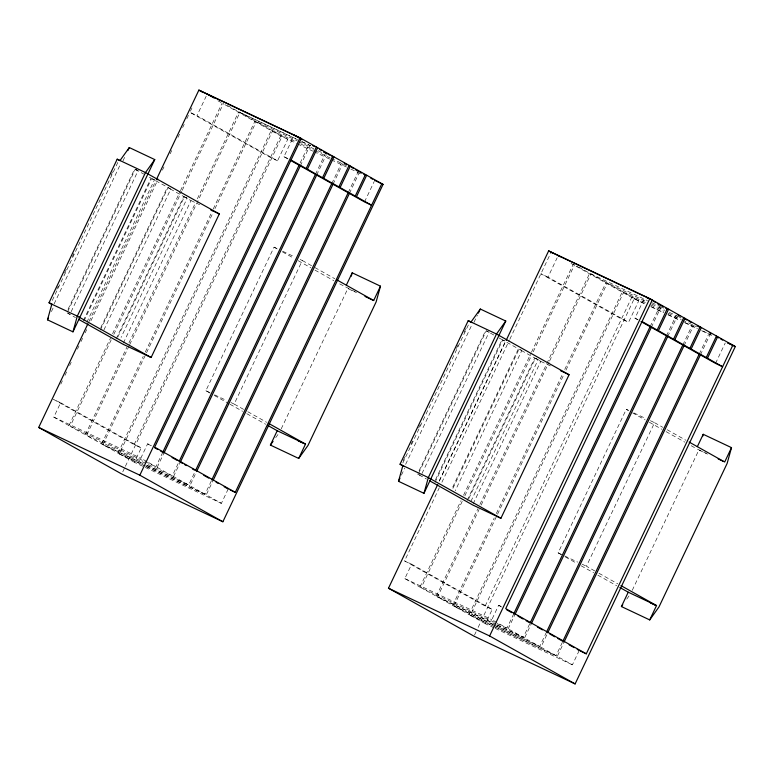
<?xml version="1.0" encoding="UTF-8"?>
<svg xmlns="http://www.w3.org/2000/svg" width="774" height="774" viewBox="0 0 774 774"><rect width="100%" height="100%" fill="white"/><g stroke="black" fill="none" stroke-linecap="round" stroke-linejoin="round"><path stroke-width="0.58" stroke-dasharray="3.87 2.9" d="M56.85 289.234L58.398 285.974M64.59 272.922L66.138 269.662M72.34 256.61L73.888 253.34M111.069 175.04L112.617 171.78M52.293 300.457L118.393 161.253M54.093 303.959L120.705 163.672M51.394 311.622L53.832 306.494M122.969 160.886L125.398 155.758M68.044 309.281L134.657 168.993L138.101 170.677L70.976 312.048M67.628 311.796L135.276 169.342L138.101 170.677M83.379 320.63L151.017 178.165L148.918 176.994M83.989 320.968L151.636 178.513L170.822 189.02L103.184 331.475M86.823 322.303L154.461 179.849L151.017 178.165M88.981 321.539L155.855 180.7M60.817 384.136L62.375 380.856M64.968 375.4L67.038 371.036M69.631 365.57L71.189 362.3M77.41 349.2L78.967 345.92M81.038 341.557L82.595 338.286M85.179 332.82L86.736 329.55M90.887 320.813L158.273 178.9M162.414 170.164L163.972 166.894M170.193 153.794L171.751 150.514M177.972 137.414L179.529 134.144M182.635 127.594L184.193 124.314M186.786 118.857L189.369 113.401M190.404 111.233L191.933 108.002M178.146 463.539L172.302 475.846L157.17 467.361L68.954 425.594L53.822 417.109L60.633 402.751L53.561 399.413L134.144 444.605L141.216 447.943L134.395 462.301L144.177 466.916M227.585 105.554L287.764 139.301L277.537 160.837L196.964 115.645L206.165 96.266M100.775 327.625L167.377 187.347M100.359 330.14L167.997 187.685L170.822 189.02M68.954 425.594L110.498 338.103M112.569 333.729L179.955 191.817M180.477 190.723L221.809 103.677M111.204 339.883L70.182 426.281L85.314 434.775L173.531 476.532L188.662 485.017L195.474 470.66M113.797 334.426L181.706 191.41M182.219 190.327L223.551 103.29M116.1 338.983L183.748 196.519L167.997 187.685M117.745 337.154L184.357 196.867L187.192 198.202L121.092 337.406M123.356 343.056L191.004 200.592L184.357 196.867M85.314 434.775L126.859 347.274M128.929 342.911L195.28 203.175M197.351 198.812L238.682 111.775L297.4 139.494M129.123 345.784L86.543 435.462L101.675 443.947L142.987 463.452M129.645 344.691L239.911 112.462L297.545 139.678M101.675 443.947L143.219 356.446M145.289 352.083L212.676 210.17M213.198 209.077L255.043 120.947L297.448 140.974M145.222 465.958L118.035 453.119L102.903 444.634L146.005 353.863M146.518 352.77L212.869 213.043M214.949 208.67L256.271 121.644M118.035 453.119L271.403 130.129L296.558 142.106M134.395 462.301L119.264 453.816L272.632 130.816M134.144 444.605L280.691 135.963L296.461 143.413M122.776 471.821L124.846 467.457M125.369 466.364L281.92 136.65L222.09 103.097M146.857 461.575L140.81 458.179L147.621 443.821L151.665 445.737M287.986 158.98L283.952 156.716L293.153 137.337M162.753 452.306L155.942 466.664L147.863 462.136M300.109 163.053L308.797 144.748M157.17 467.361L163.982 453.003M300.312 165.897L310.026 145.435M210.073 393.066L205.874 390.715L274.035 247.158L277.305 248.696M315.444 174.382L325.157 153.92M173.531 476.532L180.342 462.175M316.672 175.069L326.386 154.616M331.804 183.554L341.518 163.101M211.35 480.867L205.023 494.189L189.891 485.704L196.702 471.356M333.033 184.241L342.747 163.788M243.607 409.369L234.164 404.067L302.324 260.519L300.148 259.483M348.165 192.726L357.878 172.273M228.195 489.013L221.383 503.371L206.252 494.886L213.073 480.528M349.393 193.423L359.107 172.96M364.525 201.908L374.239 181.445M281.233 428.844L347.845 288.557L356.553 292.659M403.215 460.491L404.763 457.231M410.955 444.179L412.513 440.919M418.705 427.867L420.253 424.607M456.399 348.474L458.982 343.037M464.148 332.162L466.732 326.725M402.799 463.016L468.899 323.813M405.624 464.352L472.237 324.054M401.435 475.139L404.841 467.96M473.978 322.361L477.394 315.182M419.063 470.756L485.675 330.469M418.647 473.272L486.285 330.808L494.683 335.519M421.985 473.524L489.12 332.143L486.536 330.885M435.423 479.919L502.036 339.641L498.882 337.88M435.007 482.444L502.655 339.989L518.396 348.813L451.784 489.091M439.38 480.519L505.48 341.324L503.593 340.434M439.284 481.225L505.645 341.479M494.112 627.878L485.414 623.767L492.225 609.419L485.153 606.081L404.579 560.889L439.313 487.746M441.896 482.289L509.282 340.376M509.805 339.283L550.624 253.321M529.639 623.989L523.311 637.312L508.179 628.827L419.963 587.069L404.831 578.584L411.652 564.227L404.579 560.889M578.604 267.02L638.782 300.776L628.556 322.303L547.982 277.121L557.183 257.742M452.916 488.355L519.015 349.161L521.84 350.496L455.228 490.774M419.963 587.069L460.994 500.662M463.587 495.205L530.974 353.292M531.486 352.199L573.331 264.069L577.588 266.459M462.223 501.349L421.191 587.756L436.323 596.241L496.134 624.483M464.816 495.892L531.167 356.166M533.238 351.793L574.569 264.766M467.109 500.459L534.757 357.994L519.015 349.161M468.754 498.63L535.376 358.343L538.201 359.678L470.553 502.142M473.137 503.835L540.784 361.371L535.376 358.343M436.323 596.241L477.877 508.75M479.948 504.377L589.691 273.251L647.47 300.631M492.922 624.415L452.684 605.423L437.552 596.938L479.106 509.437M481.176 505.074L549.085 362.058M549.598 360.974L590.93 273.938M452.684 605.423L494.238 517.922M496.308 513.559L562.659 373.823M564.73 369.459L606.061 282.423L646.435 301.599M562.369 642.333L556.032 655.665L469.044 614.595L453.922 606.11L497.014 515.339M497.537 514.246L563.888 374.51M565.958 370.146L607.29 283.11M469.044 614.595L622.422 291.595L646.484 303.069M485.414 623.767L470.282 615.282L623.651 292.291M485.153 606.081L631.71 297.439L645.303 303.853M474.501 635.077L476.058 631.797M478.129 627.433L634.167 298.812L571.019 263.402M496.869 622.48L491.819 619.655L498.64 605.297L501.668 606.729M637.989 319.885L634.97 318.191L644.684 297.729M513.772 613.782L506.951 628.14L497.876 623.051M650.102 326.676L659.816 306.223M508.179 628.827L515 614.469M651.331 327.363L661.044 306.91M561.256 554.639L558.122 552.878L626.282 409.32L628.459 410.346M666.462 335.848L676.176 315.395M546.492 632.135L539.671 646.493L524.54 638.008L531.361 623.651M667.691 336.545L677.405 316.082M682.823 345.03L692.536 324.567M556.032 655.665L540.91 647.18L547.721 632.822M684.052 345.717L693.765 325.264M594.78 570.931L586.411 566.229L654.572 422.681L650.218 420.621M699.183 354.202L708.384 334.823M579.213 650.489L572.402 664.837L557.27 656.352L564.082 642.004M700.412 354.889L710.126 334.436M715.544 363.374L725.257 342.921M632.252 590.32L698.864 450.023L707.571 454.135M275.708 437.668L279.017 433.034M626.727 599.144L630.036 594.509M651.814 302.682L659.284 306.107M660.377 306.62L663.637 308.158M651.727 303.988L664.914 310.326M669.268 312.377L676.737 315.792M677.821 316.305L681.081 317.843M650.692 304.946L663.879 311.283M668.088 313.16L681.275 319.498M682.368 320.01L696.503 326.686M301.744 141.555L310.442 145.657M301.889 141.729L310.587 145.831M650.74 306.417L663.792 312.58M668.136 314.631L680.094 320.281M684.448 322.332L697.5 328.495M702.937 331.069L711.635 335.171M634.167 298.812L645.042 303.95M651.563 307.026L663.531 312.677M667.875 314.728L679.843 320.378M685.28 322.942L697.239 328.592M701.592 330.643L713.551 336.293M298.532 141.487L313.905 148.85M318.104 150.727L322.603 152.952M300.767 143.983L313.809 150.146M314.902 150.659L330.266 158.022M331.204 158.36L346.578 165.723M297.555 143.925L312.773 151.114M313.857 151.627L330.169 159.328M331.262 159.841L346.481 167.02M350.835 169.08L362.793 174.721M547.982 277.121L540.91 273.783L621.483 318.965L628.556 322.303M634.97 318.191L637.999 319.623M190.897 112.781L196.964 115.645M283.952 156.716L287.996 158.622M277.537 160.837L270.465 157.499L189.891 112.307M540.784 361.371L552.752 367.021M152.575 178.958L154.461 179.849M191.004 200.592L199.702 204.704M633.896 412.919L645.864 418.57M282.742 251.269L294.71 256.92M697.49 449.162L706.198 453.274M355.179 291.798L338.044 283.052M68.054 313.335L69.941 314.225M558.122 552.878L563.559 555.442M564.643 555.955L577.704 562.118M582.058 564.178L586.411 566.229M205.874 390.715L210.228 392.766M214.582 394.827L226.55 400.477M230.894 402.528L234.164 404.067M404.831 578.584L491.819 619.655M497.218 624.995L523.311 637.312M437.552 596.938L493.009 623.118M497.363 625.169L524.54 638.008M53.822 417.109L140.81 458.179M494.006 624.928L539.671 646.493M453.922 606.11L495.234 625.615M496.327 626.127L540.91 647.18M470.282 615.282L494.199 626.582M495.292 627.095L557.27 656.352M495.196 628.391L572.402 664.837M147.341 465.513L188.662 485.017M102.903 444.634L145.309 464.661M146.392 465.174L189.891 485.704M146.305 466.47L205.023 494.189M119.264 453.816L145.357 466.132M146.45 466.645L206.252 494.886M145.27 467.428L221.383 503.371M502.036 339.641L504.619 340.899M519.257 349.238L521.84 350.496M534.757 357.994L538.201 359.678M183.748 196.519L186.331 197.776M417.515 474.017L420.098 475.275M217.91 100.755L221.045 102.507M654.572 422.681L662.941 427.374M667.13 429.725L685.967 440.29M626.282 409.32L628.372 410.491M632.561 412.842L645.119 419.885M649.309 422.236L661.867 429.28M666.056 431.621L684.893 442.186M691.172 445.708L696.406 448.649M302.324 260.519L313.867 266.991M314.921 267.572L334.852 278.756M135.276 169.342L143.674 174.044M274.035 247.158L277.189 248.928M282.433 251.869L293.975 258.342M298.174 260.693L310.761 267.756M314.96 270.107L333.846 280.701M598.97 573.273L617.807 583.838M419.179 474.946L426.522 479.067M565.446 556.98L576.959 563.443M581.139 565.784L593.706 572.828M597.886 575.179L616.723 585.744M247.806 411.72L266.691 422.314M67.115 312.889L75.513 317.592M214.272 395.417L228.959 403.66M230.004 404.251L242.601 411.304M246.79 413.664L265.685 424.258M498.64 605.297L501.668 606.99M411.652 564.227L492.225 609.419M147.621 443.821L151.656 446.085M60.633 402.751L141.216 447.943"/><path stroke-width="1.16" d="M120.018 160.528L129.297 147.553L154.752 159.579L72.959 331.843L47.495 319.826L51.858 304.085L49.023 302.75L117.193 159.192L145.483 172.554L219.294 213.943L151.124 357.501L122.834 344.14L78.658 319.362M72.959 331.843L77.313 316.111L145.483 172.554L154.752 159.579M351.27 276.192L352.209 272.816L380.489 286.177L376.135 301.908L307.975 445.466L298.696 458.44L270.407 445.079L277.227 430.731L267.785 425.429M471.037 322.003L480.315 309.029L505.77 321.046L423.968 493.319L398.513 481.293L402.867 465.561M423.968 493.319L428.332 477.577L496.492 334.029L505.77 321.046M702.599 436.536L703.218 434.291L731.507 447.643L727.154 463.384L658.984 606.932L649.715 619.916L621.425 606.555L628.236 592.197L619.868 587.505M47.495 319.826L48.472 317.775M127.836 150.63L129.297 147.553M156.377 179.607L198.889 90.084L300.022 137.83L383.053 184.405L222.873 521.753L121.741 474.007L38.7 427.432L87.946 323.716M222.873 521.753L139.833 475.188L300.022 137.83M299.083 165.201L162.753 452.306L160.74 451.184M163.982 453.003L300.312 165.897M306.156 168.538L316.382 147.012M307.384 169.235L317.611 147.699M315.444 174.382L179.113 461.488L182.364 463.307M180.342 462.175L316.672 175.069M322.516 177.72L332.743 156.184M323.745 178.407L333.971 156.87M195.474 470.66L331.804 183.554M196.702 471.356L333.033 184.241M338.877 186.892L349.103 165.355M340.105 187.579L350.332 166.052M211.834 479.841L348.165 192.726M213.073 480.528L349.393 193.423M355.237 196.074L365.463 174.537M356.466 196.76L366.692 175.224M230.217 489.971L235.267 492.351L381.824 183.709M346.365 285.122L352.209 272.816M298.696 458.44L305.507 444.083L268.791 423.484M364.97 296.423L373.678 300.525L380.489 286.177M403.864 466.364L400.042 464.226L468.202 320.668L496.492 334.029L569.074 374.732L500.913 518.28L472.624 504.929L429.676 480.828M398.513 481.293L399.974 478.216M478.361 313.131L480.315 309.029M506.157 340.396L548.669 250.863L649.802 298.619L735.3 346.568L575.111 683.916L473.978 636.17L388.48 588.221L437.736 484.505M575.111 683.916L489.613 635.967L649.802 298.619M513.772 613.782L650.102 326.676M515 614.469L651.331 327.363M657.174 330.014L667.391 308.478M658.403 330.701L668.62 309.174M666.462 335.848L530.132 622.964L526.097 620.7M531.361 623.651L667.691 336.545M673.535 339.186L683.752 317.659M674.764 339.883L684.99 318.346M546.492 632.135L682.823 345.03M547.721 632.822L684.052 345.717M689.895 348.368L700.122 326.831M691.124 349.055L701.35 327.518M699.183 354.202L562.853 641.307L557.812 638.482M564.082 642.004L700.412 354.889M706.256 357.54L716.482 336.013M707.484 358.236L717.711 336.7M580.219 650.963L586.286 653.827L732.843 345.185L727.792 342.795M697.374 446.598L703.218 434.291M649.715 619.916L656.526 605.558L620.942 585.599M731.507 447.643L724.687 462.001L689.112 442.051M270.407 445.079L273.058 441.373M621.425 606.555L622.751 604.697M551.127 252.247L645.187 296.655M646.203 297.129L652.259 299.993L505.712 608.635L586.286 653.827M658.287 304.288L660.464 305.324M200.118 90.771L301.25 138.527L154.694 447.159L235.267 492.351M323.493 151.82L325.67 152.846L323.648 151.714M324.722 152.507L326.899 153.533M727.686 342.969L735.3 346.568M356.359 170.348L358.536 171.373M374.751 180.371L383.053 184.405M469.924 321.636L471.811 322.526M560.366 370.62L569.074 374.732M210.586 209.841L219.294 213.943M718.166 458.924L723.603 461.488M400.042 464.226L428.332 477.577L500.913 518.28M430.257 478.709L430.789 478.961M50.745 303.718L77.313 316.111L151.124 357.501M79.248 317.243L79.77 317.485M628.236 592.197L656.526 605.558M650.286 602.83L655.723 605.394M277.227 430.731L305.507 444.083M298.183 440.841L302.528 442.892M388.48 588.221L489.613 635.967M38.7 427.432L139.833 475.188M471.898 322.555L468.202 320.668M120.018 160.653L117.193 159.192M51.858 304.211L49.023 302.75M646.203 297.226L648.215 298.358M653.266 301.183L655.278 302.315M657.3 303.447L659.313 304.579M661.557 305.836L663.57 306.968M665.592 308.091L667.604 309.223M677.918 315.008L679.93 316.14M684.971 318.965L686.993 320.097M689.005 321.229L691.027 322.361M697.297 325.883L699.319 327.015M709.41 332.665L710.638 333.362M716.685 336.758L718.707 337.89M720.72 339.012L722.742 340.144M558.199 255.584L560.221 256.716M548.669 250.863L553.226 253.417M642.043 321.529L722.616 366.721L715.544 363.374L641.017 321.587M294.178 135.179L302.247 139.707M312.551 145.493L314.573 146.625M319.614 149.45L321.636 150.582M327.905 154.103L329.927 155.235M331.94 156.367L333.962 157.499M344.266 163.275L346.288 164.407M351.328 167.232L353.35 168.364M355.363 169.496L357.385 170.628M359.62 171.886L361.642 173.018M363.654 174.15L365.676 175.282M370.717 178.107L372.739 179.239M207.19 94.109L214.253 98.075M198.889 90.084L203.252 92.532M291.024 160.054L371.597 205.245L364.525 201.908L291.014 160.673M336.951 279.936L373.678 300.525M506.709 609.825L511.749 612.65M518.029 616.172L523.069 618.997M537.417 627.046L542.458 629.872M549.743 633.954L554.784 636.789M569.122 644.829L574.173 647.654M577.201 649.357L579.213 650.489M154.684 447.788L157.712 449.481M172.051 457.531L177.101 460.356M184.376 464.439L186.399 465.571M192.455 468.967L194.468 470.099M203.765 475.313L208.816 478.139M216.091 482.221L218.113 483.353M224.16 486.749L228.195 489.013"/></g></svg>
